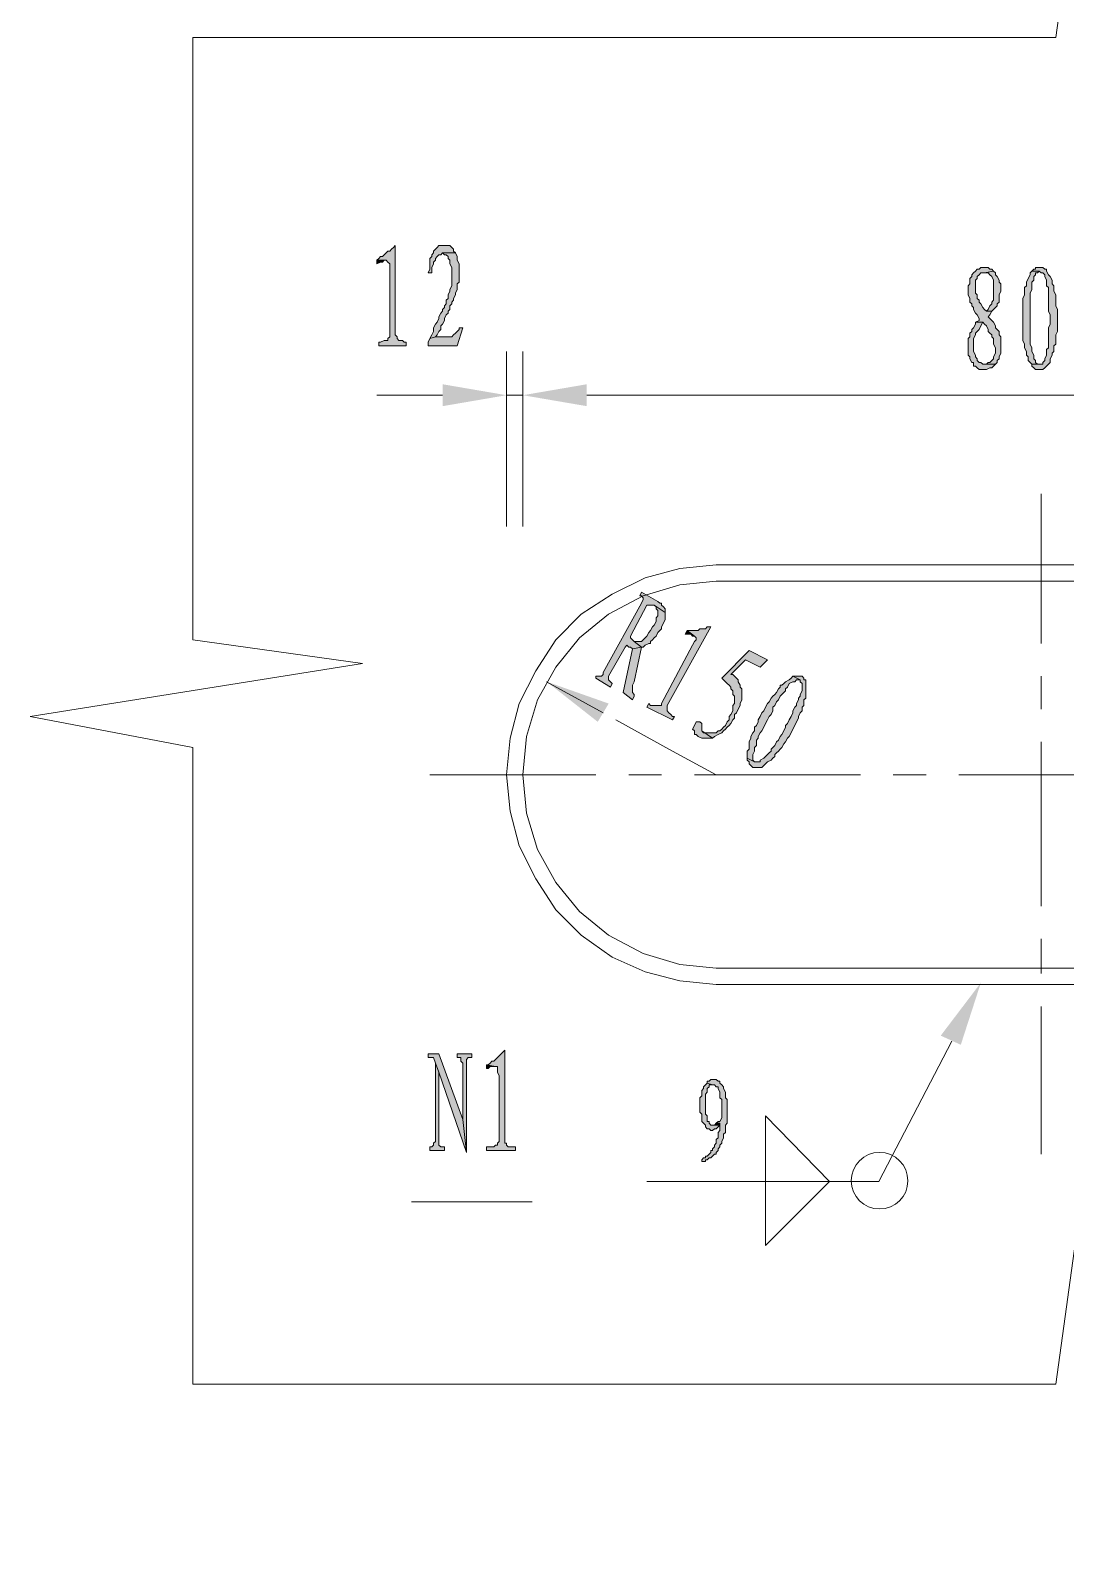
# Model space of a CAD drawing. Header units: millimetres. Extents: x 24 to 410, y 10 to 282.
# Drawn here: x 312.17 to 336.19, y 98.3 to 133.43 of the extents above; entities that cross this region are included whole.
import ezdxf

# ---------------------------------------------------------------- set-up
doc = ezdxf.new("R2010")
doc.units = ezdxf.units.MM

msp = doc.modelspace()

# ---------------------------------------------------------------- hatches: boundary and pattern name
h = msp.add_hatch(color=256)
h.dxf.hatch_style = 2
h.paths.add_polyline_path([(320.632667, 128.439333), (320.590333, 128.397), (320.548, 128.354667), (320.505667, 128.312333), (320.463333, 128.312333), (320.421, 128.27), (320.378667, 128.227667), (320.336333, 128.185333), (320.294, 128.185333), (320.251667, 128.143), (320.209333, 128.100667), (320.421, 128.100667), (320.463333, 128.058333), (320.505667, 128.016), (320.505667, 126.322667), (320.463333, 126.280333), (320.463333, 126.238), (320.421, 126.238), (320.378667, 126.238), (320.294, 126.195667), (320.251667, 126.195667), (320.251667, 126.111), (320.886667, 126.111), (320.886667, 126.195667), (320.844333, 126.195667), (320.802, 126.238), (320.717333, 126.238), (320.675, 126.280333), (320.675, 126.322667), (320.632667, 126.365)])
h = msp.add_hatch(color=256)
h.dxf.hatch_style = 2
h.paths.add_polyline_path([(321.775667, 128.439333), (321.648667, 128.439333), (321.606333, 128.397), (321.564, 128.354667), (321.521667, 128.312333), (321.521667, 128.27), (321.479333, 128.227667), (321.479333, 128.185333), (321.437, 128.143), (321.437, 127.889), (321.394667, 127.804333), (321.479333, 127.804333), (321.479333, 127.846667), (321.479333, 127.931333), (321.521667, 128.016), (321.521667, 128.058333), (321.564, 128.100667), (321.564, 128.143), (321.606333, 128.185333), (321.648667, 128.227667), (321.691, 128.227667), (321.733333, 128.27), (322.029667, 128.27), (321.987333, 128.312333), (321.987333, 128.354667), (321.945, 128.397), (321.902667, 128.439333)])
h = msp.add_hatch(color=256)
h.dxf.hatch_style = 2
h.paths.add_polyline_path([(322.029667, 128.27), (321.733333, 128.27), (321.775667, 128.227667), (321.818, 128.227667), (321.860333, 128.185333), (321.860333, 128.143), (321.902667, 128.100667), (321.902667, 128.016), (321.945, 127.931333), (321.945, 127.508), (321.902667, 127.423333), (321.902667, 127.381), (321.860333, 127.296333), (321.860333, 127.211667), (321.818, 127.169333), (321.818, 127.084667), (321.775667, 127.042333), (321.775667, 127), (321.733333, 126.957667), (321.733333, 126.915333), (321.691, 126.873), (321.648667, 126.788333), (321.648667, 126.746), (321.606333, 126.661333), (321.564, 126.619), (321.521667, 126.534333), (321.521667, 126.449667), (321.479333, 126.365), (321.437, 126.280333), (321.564, 126.322667), (321.606333, 126.365), (321.648667, 126.449667), (321.691, 126.492), (321.691, 126.576667), (321.733333, 126.619), (321.775667, 126.703667), (321.775667, 126.746), (321.818, 126.830667), (321.860333, 126.873), (321.860333, 126.915333), (321.902667, 126.957667), (321.902667, 127.042333), (321.945, 127.084667), (321.945, 127.127), (321.987333, 127.169333), (321.987333, 127.211667), (322.029667, 127.296333), (322.029667, 127.338667), (322.072, 127.423333), (322.072, 127.550333), (322.114333, 127.592667), (322.114333, 128.016), (322.072, 128.100667), (322.072, 128.185333)])
h = msp.add_hatch(color=256)
h.dxf.hatch_style = 2
h.paths.add_polyline_path([(320.209333, 128.100667), (320.209333, 128.016), (320.294, 128.058333), (320.336333, 128.058333), (320.378667, 128.100667), (320.421, 128.100667)])
h = msp.add_hatch(color=256)
h.dxf.hatch_style = 2
h.paths.add_polyline_path([(334.306333, 127.931333), (334.221667, 127.931333), (334.179333, 127.889), (334.137, 127.889), (334.094667, 127.846667), (334.052333, 127.804333), (334.01, 127.762), (334.01, 127.719667), (333.967667, 127.677333), (333.967667, 127.550333), (333.925333, 127.508), (333.925333, 127.296333), (333.967667, 127.211667), (333.967667, 127.127), (334.01, 127.084667), (334.01, 127.042333), (334.052333, 127), (334.052333, 126.957667), (334.094667, 126.873), (334.137, 126.830667), (334.179333, 126.746), (334.179333, 126.703667), (334.094667, 126.661333), (334.264, 126.661333), (334.306333, 126.619), (334.348667, 126.576667), (334.391, 126.492), (334.391, 126.449667), (334.433333, 126.407333), (334.475667, 126.365), (334.475667, 126.322667), (334.518, 126.280333), (334.518, 126.153333), (334.560333, 126.068667), (334.560333, 125.941667), (334.518, 125.857), (334.518, 125.814667), (334.475667, 125.772333), (334.433333, 125.73), (334.391, 125.73), (334.348667, 125.687667), (334.306333, 125.687667), (334.560333, 125.687667), (334.602667, 125.73), (334.602667, 125.772333), (334.645, 125.814667), (334.645, 125.857), (334.687333, 125.941667), (334.687333, 126.322667), (334.645, 126.365), (334.645, 126.449667), (334.602667, 126.492), (334.560333, 126.534333), (334.560333, 126.576667), (334.518, 126.661333), (334.433333, 126.746), (334.391, 126.788333), (334.433333, 126.830667), (334.475667, 126.915333), (334.348667, 126.915333), (334.306333, 126.957667), (334.264, 127), (334.221667, 127.084667), (334.179333, 127.127), (334.179333, 127.169333), (334.137, 127.211667), (334.137, 127.296333), (334.094667, 127.338667), (334.094667, 127.635), (334.137, 127.677333), (334.137, 127.719667), (334.179333, 127.762), (334.221667, 127.804333), (334.306333, 127.804333), (334.518, 127.846667), (334.475667, 127.889), (334.433333, 127.889), (334.391, 127.931333)])
h = msp.add_hatch(color=256)
h.dxf.hatch_style = 2
h.paths.add_polyline_path([(335.576333, 127.931333), (335.491667, 127.931333), (335.491667, 127.889), (335.449333, 127.889), (335.407, 127.846667), (335.576333, 127.846667), (335.618667, 127.804333), (335.661, 127.804333), (335.703333, 127.762), (335.703333, 127.719667), (335.745667, 127.635), (335.745667, 127.508), (335.788, 127.465667), (335.788, 126.915333), (335.830333, 126.830667), (335.830333, 126.746), (335.830333, 126.703667), (335.830333, 126.619), (335.788, 126.534333), (335.788, 126.068667), (335.745667, 126.026333), (335.745667, 125.899333), (335.703333, 125.814667), (335.703333, 125.772333), (335.661, 125.73), (335.661, 125.687667), (335.618667, 125.687667), (335.407, 125.687667), (335.407, 125.645333), (335.449333, 125.603), (335.491667, 125.560667), (335.661, 125.560667), (335.703333, 125.603), (335.745667, 125.645333), (335.788, 125.687667), (335.830333, 125.73), (335.830333, 125.814667), (335.872667, 125.899333), (335.872667, 125.941667), (335.915, 125.984), (335.915, 126.111), (335.957333, 126.153333), (335.957333, 126.365), (335.999667, 126.449667), (335.999667, 126.957667), (335.957333, 127.042333), (335.957333, 127.296333), (335.915, 127.381), (335.915, 127.508), (335.872667, 127.550333), (335.872667, 127.635), (335.830333, 127.719667), (335.788, 127.762), (335.745667, 127.846667), (335.745667, 127.889), (335.703333, 127.889), (335.661, 127.931333)])
h = msp.add_hatch(color=256)
h.dxf.hatch_style = 2
h.paths.add_polyline_path([(334.518, 127.846667), (334.306333, 127.804333), (334.391, 127.804333), (334.433333, 127.762), (334.475667, 127.719667), (334.518, 127.635), (334.518, 127.169333), (334.475667, 127.127), (334.475667, 127.084667), (334.433333, 127.042333), (334.391, 126.957667), (334.348667, 126.915333), (334.475667, 126.915333), (334.518, 126.957667), (334.560333, 127), (334.602667, 127.042333), (334.602667, 127.084667), (334.645, 127.127), (334.645, 127.296333), (334.687333, 127.381), (334.687333, 127.550333), (334.645, 127.592667), (334.645, 127.635), (334.602667, 127.719667), (334.560333, 127.762), (334.560333, 127.804333)])
h = msp.add_hatch(color=256)
h.dxf.hatch_style = 2
h.paths.add_polyline_path([(335.407, 127.846667), (335.364667, 127.804333), (335.364667, 127.762), (335.322333, 127.677333), (335.28, 127.592667), (335.28, 127.508), (335.237667, 127.465667), (335.237667, 127.296333), (335.195333, 127.211667), (335.195333, 126.238), (335.237667, 126.153333), (335.237667, 126.111), (335.237667, 126.068667), (335.28, 125.984), (335.28, 125.899333), (335.322333, 125.857), (335.322333, 125.772333), (335.364667, 125.73), (335.407, 125.687667), (335.576333, 125.687667), (335.534, 125.687667), (335.491667, 125.73), (335.491667, 125.772333), (335.449333, 125.814667), (335.449333, 125.899333), (335.407, 125.984), (335.407, 126.068667), (335.364667, 126.153333), (335.364667, 127.338667), (335.407, 127.423333), (335.407, 127.592667), (335.449333, 127.635), (335.449333, 127.719667), (335.491667, 127.762), (335.491667, 127.804333), (335.534, 127.804333), (335.576333, 127.846667)])
h = msp.add_hatch(color=256)
h.dxf.hatch_style = 2
h.paths.add_polyline_path([(322.199, 126.534333), (322.114333, 126.534333), (322.114333, 126.492), (322.072, 126.449667), (322.029667, 126.407333), (321.987333, 126.365), (321.945, 126.322667), (321.564, 126.322667), (321.437, 126.280333), (321.394667, 126.195667), (321.394667, 126.111), (322.072, 126.111)])
h = msp.add_hatch(color=256)
h.dxf.hatch_style = 2
h.paths.add_polyline_path([(334.094667, 126.661333), (334.094667, 126.619), (334.052333, 126.534333), (334.01, 126.492), (334.01, 126.449667), (333.967667, 126.407333), (333.967667, 126.322667), (333.925333, 126.280333), (333.925333, 125.899333), (333.967667, 125.857), (333.967667, 125.814667), (334.01, 125.73), (334.052333, 125.73), (334.052333, 125.645333), (334.094667, 125.645333), (334.137, 125.603), (334.179333, 125.560667), (334.306333, 125.560667), (334.348667, 125.560667), (334.433333, 125.603), (334.475667, 125.603), (334.518, 125.645333), (334.560333, 125.687667), (334.264, 125.687667), (334.221667, 125.73), (334.179333, 125.73), (334.137, 125.772333), (334.137, 125.814667), (334.094667, 125.857), (334.094667, 125.899333), (334.052333, 125.984), (334.052333, 126.280333), (334.094667, 126.365), (334.094667, 126.407333), (334.137, 126.449667), (334.179333, 126.492), (334.221667, 126.576667), (334.264, 126.661333)])
h = msp.add_hatch(color=256)
h.dxf.hatch_style = 2
h.paths.add_polyline_path([(321.733333, 125.222), (321.733333, 124.714), (323.215, 124.968)])
h = msp.add_hatch(color=256)
h.dxf.hatch_style = 2
h.paths.add_polyline_path([(325.077667, 125.222), (325.077667, 124.714), (323.596, 124.968)])
h = msp.add_hatch(color=256)
h.dxf.hatch_style = 2
h.paths.add_polyline_path([(325.077667, 125.222), (325.077667, 124.714), (323.596, 124.968)])
h = msp.add_hatch(color=256)
h.dxf.hatch_style = 2
h.paths.add_polyline_path([(326.728667, 120.184333), (326.347667, 120.396), (326.305333, 120.311333), (326.347667, 120.311333), (326.39, 120.269), (326.39, 120.226667), (326.347667, 120.142), (325.458667, 118.533333), (325.458667, 118.491), (325.416333, 118.448667), (325.289333, 118.448667), (325.289333, 118.406333), (325.628, 118.194667), (325.670333, 118.279333), (325.628, 118.321667), (325.585667, 118.364), (325.585667, 118.448667), (325.966667, 119.126), (326.009, 119.168333), (326.051333, 119.126), (326.093667, 119.126), (326.136, 119.083667), (326.347667, 119.126), (326.178333, 119.253), (326.136, 119.295333), (326.093667, 119.337667), (326.093667, 119.38), (326.474667, 120.099667), (326.644, 120.099667), (326.898, 119.930333), (326.898, 120.015), (326.855667, 120.057333), (326.813333, 120.099667), (326.813333, 120.142), (326.771, 120.142)])
h = msp.add_hatch(color=256)
h.dxf.hatch_style = 2
h.paths.add_polyline_path([(326.898, 119.930333), (326.644, 120.099667), (326.686333, 120.057333), (326.686333, 120.015), (326.728667, 119.972667), (326.728667, 119.845667), (326.686333, 119.803333), (326.686333, 119.718667), (326.644, 119.634), (326.601667, 119.591667), (326.559333, 119.507), (326.517, 119.464667), (326.474667, 119.38), (326.432333, 119.337667), (326.39, 119.295333), (326.347667, 119.253), (326.178333, 119.253), (326.347667, 119.126), (326.39, 119.126), (326.432333, 119.168333), (326.517, 119.210667), (326.559333, 119.210667), (326.559333, 119.253), (326.601667, 119.295333), (326.644, 119.337667), (326.686333, 119.38), (326.728667, 119.464667), (326.771, 119.507), (326.813333, 119.549333), (326.813333, 119.591667), (326.855667, 119.676333), (326.898, 119.761)])
h = msp.add_hatch(color=256)
h.dxf.hatch_style = 2
h.paths.add_polyline_path([(327.956333, 119.591667), (327.871667, 119.591667), (327.829333, 119.549333), (327.702333, 119.549333), (327.66, 119.507), (327.406, 119.507), (327.575333, 119.38), (327.617667, 119.337667), (327.617667, 119.295333), (327.575333, 119.253), (327.533, 119.168333), (326.813333, 117.813667), (326.813333, 117.771333), (326.771, 117.771333), (326.559333, 117.771333), (326.517, 117.813667), (326.474667, 117.729), (327.067333, 117.432667), (327.109667, 117.517333), (327.067333, 117.517333), (327.025, 117.559667), (326.982667, 117.602), (326.940333, 117.644333), (326.940333, 117.771333)])
h = msp.add_hatch(color=256)
h.dxf.hatch_style = 2
h.paths.add_polyline_path([(327.406, 119.507), (327.363667, 119.422333), (327.490667, 119.422333), (327.533, 119.38), (327.575333, 119.38)])
h = msp.add_hatch(color=256)
h.dxf.hatch_style = 2
h.paths.add_polyline_path([(326.347667, 119.126), (326.136, 119.083667), (325.924333, 118.067667), (326.136, 117.898333), (326.178333, 117.983), (326.178333, 118.025333), (326.136, 118.067667), (326.136, 118.237), (326.178333, 118.321667)])
h = msp.add_hatch(color=256)
h.dxf.hatch_style = 2
h.paths.add_polyline_path([(329.268667, 118.829667), (328.845333, 119.041333), (328.210333, 118.406333), (328.252667, 118.364), (328.295, 118.321667), (328.337333, 118.279333), (328.379667, 118.237), (328.422, 118.194667), (328.422, 118.152333), (328.464333, 118.11), (328.464333, 118.025333), (328.506667, 117.983), (328.506667, 117.813667), (328.464333, 117.771333), (328.464333, 117.644333), (328.422, 117.559667), (328.379667, 117.517333), (328.379667, 117.432667), (328.337333, 117.390333), (328.295, 117.305667), (328.252667, 117.263333), (328.210333, 117.221), (328.168, 117.178667), (328.125667, 117.178667), (328.083333, 117.136333), (327.787, 117.136333), (327.744667, 117.178667), (327.998667, 117.009333), (328.041, 117.051667), (328.125667, 117.094), (328.210333, 117.136333), (328.252667, 117.178667), (328.295, 117.221), (328.337333, 117.263333), (328.379667, 117.305667), (328.422, 117.348), (328.464333, 117.432667), (328.506667, 117.475), (328.506667, 117.559667), (328.549, 117.602), (328.591333, 117.686667), (328.633667, 117.771333), (328.633667, 117.813667), (328.676, 117.898333), (328.676, 118.152333), (328.633667, 118.194667), (328.633667, 118.237), (328.591333, 118.321667), (328.591333, 118.364), (328.549, 118.406333), (328.506667, 118.448667), (328.464333, 118.491), (328.422, 118.491), (328.760667, 118.829667), (329.099333, 118.660333)])
h = msp.add_hatch(color=256)
h.dxf.hatch_style = 2
h.paths.add_polyline_path([(329.861333, 118.448667), (329.819, 118.406333), (329.776667, 118.364), (329.692, 118.321667), (329.649667, 118.279333), (329.607333, 118.237), (329.565, 118.237), (329.565, 118.194667), (329.522667, 118.152333), (329.480333, 118.067667), (329.438, 118.025333), (329.395667, 117.983), (329.353333, 117.940667), (329.311, 117.856), (329.268667, 117.813667), (329.226333, 117.729), (329.184, 117.644333), (329.141667, 117.602), (329.099333, 117.517333), (329.057, 117.432667), (329.057, 117.390333), (329.014667, 117.305667), (328.972333, 117.263333), (328.972333, 117.178667), (328.93, 117.136333), (328.887667, 117.051667), (328.887667, 117.009333), (328.845333, 116.924667), (328.845333, 116.755333), (328.803, 116.713), (328.803, 116.543667), (328.972333, 116.459), (328.93, 116.501333), (328.93, 116.628333), (328.972333, 116.713), (328.972333, 116.797667), (329.014667, 116.84), (329.014667, 116.967), (329.057, 117.009333), (329.057, 117.051667), (329.099333, 117.136333), (329.141667, 117.178667), (329.184, 117.263333), (329.226333, 117.348), (329.268667, 117.432667), (329.311, 117.517333), (329.353333, 117.559667), (329.395667, 117.644333), (329.395667, 117.729), (329.438, 117.771333), (329.480333, 117.856), (329.522667, 117.898333), (329.565, 117.983), (329.607333, 118.025333), (329.649667, 118.067667), (329.692, 118.11), (329.692, 118.152333), (329.734333, 118.194667), (329.776667, 118.279333), (329.861333, 118.321667), (329.903667, 118.321667), (329.946, 118.364), (330.030667, 118.364)])
h = msp.add_hatch(color=256)
h.dxf.hatch_style = 2
h.paths.add_polyline_path([(330.073, 118.448667), (329.861333, 118.448667), (330.030667, 118.364), (330.030667, 118.321667), (330.073, 118.279333), (330.073, 118.11), (330.030667, 118.025333), (330.030667, 117.983), (329.988333, 117.940667), (329.988333, 117.898333), (329.946, 117.813667), (329.946, 117.771333), (329.903667, 117.729), (329.861333, 117.644333), (329.861333, 117.602), (329.819, 117.517333), (329.776667, 117.432667), (329.734333, 117.348), (329.692, 117.305667), (329.692, 117.263333), (329.649667, 117.178667), (329.607333, 117.094), (329.565, 117.051667), (329.522667, 116.967), (329.480333, 116.924667), (329.438, 116.84), (329.395667, 116.797667), (329.353333, 116.755333), (329.353333, 116.713), (329.311, 116.670667), (329.268667, 116.628333), (329.226333, 116.586), (329.184, 116.543667), (329.099333, 116.501333), (329.099333, 116.459), (329.057, 116.459), (328.972333, 116.459), (328.803, 116.543667), (328.803, 116.501333), (328.845333, 116.459), (328.845333, 116.416667), (328.887667, 116.374333), (328.93, 116.332), (329.141667, 116.332), (329.184, 116.374333), (329.226333, 116.416667), (329.268667, 116.459), (329.353333, 116.501333), (329.395667, 116.543667), (329.438, 116.586), (329.438, 116.628333), (329.480333, 116.670667), (329.522667, 116.713), (329.565, 116.755333), (329.607333, 116.797667), (329.649667, 116.882333), (329.692, 116.924667), (329.734333, 117.009333), (329.776667, 117.051667), (329.819, 117.136333), (329.861333, 117.221), (329.903667, 117.305667), (329.946, 117.390333), (329.988333, 117.475), (329.988333, 117.517333), (330.030667, 117.602), (330.073, 117.644333), (330.073, 117.729), (330.115333, 117.771333), (330.115333, 117.898333), (330.157667, 117.940667), (330.157667, 118.364), (330.115333, 118.364), (330.115333, 118.406333)])
h = msp.add_hatch(color=256)
h.dxf.hatch_style = 2
h.paths.add_polyline_path([(325.585667, 117.813667), (325.331667, 117.390333), (324.146333, 118.321667)])
h = msp.add_hatch(color=256)
h.dxf.hatch_style = 2
h.paths.add_polyline_path([(327.702333, 117.390333), (327.617667, 117.390333), (327.575333, 117.305667), (327.533, 117.221), (327.575333, 117.178667), (327.575333, 117.094), (327.617667, 117.094), (327.66, 117.051667), (327.744667, 117.009333), (327.998667, 117.009333), (327.744667, 117.178667), (327.744667, 117.348)])
h = msp.add_hatch(color=256)
h.dxf.hatch_style = 2
h.paths.add_polyline_path([(333.290333, 110.109), (334.221667, 111.336667), (333.756, 109.897333)])
h = msp.add_hatch(color=256)
h.dxf.hatch_style = 2
h.paths.add_polyline_path([(321.648667, 109.685667), (321.394667, 109.685667), (321.394667, 109.601), (321.521667, 109.601), (321.564, 109.474), (321.648667, 109.262333), (322.283667, 107.399667), (322.199, 108.161667)])
h = msp.add_hatch(color=256)
h.dxf.hatch_style = 2
h.paths.add_polyline_path([(322.410667, 109.685667), (322.072, 109.685667), (322.072, 109.601), (322.156667, 109.601), (322.156667, 109.516333), (322.199, 109.474), (322.199, 108.161667), (322.283667, 107.399667), (322.283667, 109.558667), (322.326, 109.601), (322.410667, 109.601)])
h = msp.add_hatch(color=256)
h.dxf.hatch_style = 2
h.paths.add_polyline_path([(323.172667, 109.770333), (323.130333, 109.728), (323.088, 109.685667), (323.045667, 109.643333), (323.003333, 109.601), (322.961, 109.558667), (322.918667, 109.516333), (322.876333, 109.516333), (322.834, 109.474), (322.791667, 109.431667), (322.749333, 109.431667), (322.961, 109.389333), (323.003333, 109.389333), (323.003333, 109.347), (323.003333, 109.262333), (323.045667, 109.177667), (323.045667, 107.653667), (323.003333, 107.611333), (323.003333, 107.569), (322.961, 107.569), (322.918667, 107.526667), (322.749333, 107.526667), (322.749333, 107.442), (323.426667, 107.442), (323.426667, 107.526667), (323.257333, 107.526667), (323.215, 107.569), (323.215, 107.611333), (323.172667, 107.611333)])
h = msp.add_hatch(color=256)
h.dxf.hatch_style = 2
h.paths.add_polyline_path([(321.564, 109.474), (321.564, 107.653667), (321.521667, 107.611333), (321.521667, 107.569), (321.479333, 107.526667), (321.437, 107.526667), (321.437, 107.442), (321.775667, 107.442), (321.775667, 107.526667), (321.691, 107.526667), (321.648667, 107.569), (321.648667, 109.262333)])
h = msp.add_hatch(color=256)
h.dxf.hatch_style = 2
h.paths.add_polyline_path([(322.749333, 109.431667), (322.749333, 109.347), (322.791667, 109.347), (322.834, 109.389333), (322.961, 109.389333)])
h = msp.add_hatch(color=256)
h.dxf.hatch_style = 2
h.paths.add_polyline_path([(327.871667, 109.008333), (327.829333, 108.966), (327.787, 108.923667), (327.787, 108.881333), (327.744667, 108.839), (327.744667, 108.712), (327.702333, 108.669667), (327.702333, 108.331), (327.744667, 108.288667), (327.744667, 108.119333), (327.787, 108.077), (327.829333, 108.034667), (327.829333, 107.992333), (327.871667, 107.95), (327.914, 107.95), (327.956333, 107.907667), (327.998667, 107.907667), (328.041, 107.95), (328.083333, 107.95), (328.125667, 107.992333), (328.168, 108.034667), (327.956333, 108.034667), (327.914, 108.077), (327.914, 108.119333), (327.871667, 108.119333), (327.871667, 108.246333), (327.829333, 108.288667), (327.829333, 108.754333), (327.871667, 108.796667), (327.871667, 108.881333), (327.914, 108.923667), (327.914, 108.966), (327.956333, 108.966), (327.998667, 108.966)])
h = msp.add_hatch(color=256)
h.dxf.hatch_style = 2
h.paths.add_polyline_path([(328.041, 109.093), (327.956333, 109.093), (327.914, 109.050667), (327.871667, 109.050667), (327.871667, 109.008333), (327.998667, 108.966), (328.041, 108.966), (328.083333, 108.923667), (328.125667, 108.923667), (328.125667, 108.881333), (328.168, 108.796667), (328.168, 108.669667), (328.210333, 108.627333), (328.210333, 108.204), (328.168, 108.119333), (328.125667, 108.119333), (328.083333, 108.077), (328.168, 108.077), (328.168, 108.034667), (328.168, 107.907667), (328.125667, 107.865333), (328.125667, 107.738333), (328.083333, 107.696), (328.083333, 107.611333), (328.041, 107.569), (328.041, 107.526667), (327.998667, 107.484333), (327.998667, 107.442), (327.956333, 107.442), (327.956333, 107.399667), (327.914, 107.357333), (327.871667, 107.315), (327.829333, 107.315), (327.829333, 107.272667), (327.787, 107.272667), (327.744667, 107.230333), (327.744667, 107.188), (327.787, 107.188), (327.829333, 107.188), (327.829333, 107.230333), (327.871667, 107.230333), (327.914, 107.272667), (327.956333, 107.272667), (327.998667, 107.315), (328.041, 107.357333), (328.083333, 107.357333), (328.083333, 107.399667), (328.125667, 107.442), (328.125667, 107.484333), (328.168, 107.526667), (328.168, 107.569), (328.210333, 107.611333), (328.210333, 107.653667), (328.252667, 107.738333), (328.252667, 107.823), (328.295, 107.865333), (328.295, 108.034667), (328.337333, 108.077), (328.337333, 108.627333), (328.295, 108.669667), (328.295, 108.796667), (328.252667, 108.881333), (328.252667, 108.923667), (328.210333, 108.966), (328.168, 109.008333), (328.168, 109.050667), (328.125667, 109.050667), (328.083333, 109.093)])
h = msp.add_hatch(color=256)
h.dxf.hatch_style = 2
h.paths.add_polyline_path([(328.083333, 108.077), (328.041, 108.034667), (327.998667, 108.034667), (328.168, 108.034667), (328.168, 108.077)])

# ---------------------------------------------------------------- linework, layer by layer
at = {"lineweight": 0}
for points in [[(315.933667, 133.265333), (335.957333, 133.265333), (336.507667, 137.244667), (337.735333, 129.54), (338.412667, 133.265333), (359.875667, 133.265333)], [(315.933667, 133.265333), (315.933667, 119.295333), (319.870667, 118.745), (312.166, 117.517333), (315.933667, 116.797667), (315.933667, 102.023333)], [(323.215, 121.92), (323.215, 125.984)], [(323.596, 121.92), (323.596, 125.984)], [(323.596, 121.92), (323.596, 125.984)], [(321.733333, 124.968), (320.209333, 124.968)], [(323.215, 124.968), (323.596, 124.968)], [(325.077667, 124.968), (326.601667, 124.968)], [(325.077667, 124.968), (346.117333, 124.968)], [(335.618667, 122.682), (335.618667, 119.210667)], [(328.083333, 121.031), (327.236667, 120.946333), (326.432333, 120.734667), (325.670333, 120.353667), (324.950667, 119.888), (324.358, 119.295333), (323.892333, 118.575667), (323.511333, 117.813667), (323.299667, 117.009333), (323.215, 116.162667), (323.299667, 115.316), (323.511333, 114.511667), (323.892333, 113.749667), (324.358, 113.03), (324.950667, 112.437333), (325.670333, 111.929333), (326.432333, 111.590667), (327.236667, 111.379), (328.083333, 111.294333)], [(343.111667, 121.031), (328.083333, 121.031)], [(328.083333, 120.65), (327.236667, 120.565333), (326.39, 120.311333), (325.585667, 119.888), (324.908333, 119.337667), (324.358, 118.660333), (323.934667, 117.898333), (323.680667, 117.051667), (323.596, 116.162667), (323.680667, 115.273667), (323.934667, 114.427), (324.358, 113.665), (324.908333, 112.987667), (325.585667, 112.437333), (326.39, 112.014), (327.236667, 111.76), (328.083333, 111.675333)], [(343.111667, 120.65), (328.083333, 120.65)], [(335.618667, 118.448667), (335.618667, 117.686667)], [(325.458667, 117.602), (324.146333, 118.321667)], [(328.083333, 116.162667), (327.067333, 116.713), (325.755, 117.432667)], [(335.618667, 116.924667), (335.618667, 113.114667)], [(321.437, 116.162667), (325.289333, 116.162667)], [(326.051333, 116.162667), (326.813333, 116.162667)], [(327.575333, 116.162667), (331.427667, 116.162667)], [(332.189667, 116.162667), (332.951667, 116.162667)], [(333.713667, 116.162667), (337.523667, 116.162667)], [(335.618667, 112.352667), (335.618667, 111.548333)], [(343.111667, 111.675333), (328.083333, 111.675333)], [(343.111667, 111.294333), (328.083333, 111.294333)], [(335.618667, 110.786333), (335.618667, 107.357333)], [(333.544333, 109.982), (331.851, 106.722333), (326.474667, 106.722333)], [(329.226333, 106.722333), (329.226333, 108.246333), (330.708, 106.722333)], [(329.226333, 106.722333), (329.226333, 105.240667), (330.708, 106.722333)], [(321.013667, 106.256667), (323.807667, 106.256667)], [(315.933667, 102.023333), (335.957333, 102.023333), (336.507667, 106.002667), (337.735333, 98.298), (338.412667, 102.023333), (359.875667, 102.023333)]]:
    msp.add_lwpolyline(points, dxfattribs=at)
for points in [[(320.632667, 128.439333), (320.590333, 128.397), (320.548, 128.354667), (320.505667, 128.312333), (320.463333, 128.312333), (320.421, 128.27), (320.378667, 128.227667), (320.336333, 128.185333), (320.294, 128.185333), (320.251667, 128.143), (320.209333, 128.100667), (320.421, 128.100667), (320.463333, 128.058333), (320.505667, 128.016), (320.505667, 126.322667), (320.463333, 126.280333), (320.463333, 126.238), (320.421, 126.238), (320.378667, 126.238), (320.294, 126.195667), (320.251667, 126.195667), (320.251667, 126.111), (320.886667, 126.111), (320.886667, 126.195667), (320.844333, 126.195667), (320.802, 126.238), (320.717333, 126.238), (320.675, 126.280333), (320.675, 126.322667), (320.632667, 126.365)], [(321.775667, 128.439333), (321.648667, 128.439333), (321.606333, 128.397), (321.564, 128.354667), (321.521667, 128.312333), (321.521667, 128.27), (321.479333, 128.227667), (321.479333, 128.185333), (321.437, 128.143), (321.437, 127.889), (321.394667, 127.804333), (321.479333, 127.804333), (321.479333, 127.846667), (321.479333, 127.931333), (321.521667, 128.016), (321.521667, 128.058333), (321.564, 128.100667), (321.564, 128.143), (321.606333, 128.185333), (321.648667, 128.227667), (321.691, 128.227667), (321.733333, 128.27), (322.029667, 128.27), (321.987333, 128.312333), (321.987333, 128.354667), (321.945, 128.397), (321.902667, 128.439333)], [(322.029667, 128.27), (321.733333, 128.27), (321.775667, 128.227667), (321.818, 128.227667), (321.860333, 128.185333), (321.860333, 128.143), (321.902667, 128.100667), (321.902667, 128.016), (321.945, 127.931333), (321.945, 127.508), (321.902667, 127.423333), (321.902667, 127.381), (321.860333, 127.296333), (321.860333, 127.211667), (321.818, 127.169333), (321.818, 127.084667), (321.775667, 127.042333), (321.775667, 127), (321.733333, 126.957667), (321.733333, 126.915333), (321.691, 126.873), (321.648667, 126.788333), (321.648667, 126.746), (321.606333, 126.661333), (321.564, 126.619), (321.521667, 126.534333), (321.521667, 126.449667), (321.479333, 126.365), (321.437, 126.280333), (321.564, 126.322667), (321.606333, 126.365), (321.648667, 126.449667), (321.691, 126.492), (321.691, 126.576667), (321.733333, 126.619), (321.775667, 126.703667), (321.775667, 126.746), (321.818, 126.830667), (321.860333, 126.873), (321.860333, 126.915333), (321.902667, 126.957667), (321.902667, 127.042333), (321.945, 127.084667), (321.945, 127.127), (321.987333, 127.169333), (321.987333, 127.211667), (322.029667, 127.296333), (322.029667, 127.338667), (322.072, 127.423333), (322.072, 127.550333), (322.114333, 127.592667), (322.114333, 128.016), (322.072, 128.100667), (322.072, 128.185333)], [(320.209333, 128.100667), (320.209333, 128.016), (320.294, 128.058333), (320.336333, 128.058333), (320.378667, 128.100667), (320.421, 128.100667)], [(334.306333, 127.931333), (334.221667, 127.931333), (334.179333, 127.889), (334.137, 127.889), (334.094667, 127.846667), (334.052333, 127.804333), (334.01, 127.762), (334.01, 127.719667), (333.967667, 127.677333), (333.967667, 127.550333), (333.925333, 127.508), (333.925333, 127.296333), (333.967667, 127.211667), (333.967667, 127.127), (334.01, 127.084667), (334.01, 127.042333), (334.052333, 127), (334.052333, 126.957667), (334.094667, 126.873), (334.137, 126.830667), (334.179333, 126.746), (334.179333, 126.703667), (334.094667, 126.661333), (334.264, 126.661333), (334.306333, 126.619), (334.348667, 126.576667), (334.391, 126.492), (334.391, 126.449667), (334.433333, 126.407333), (334.475667, 126.365), (334.475667, 126.322667), (334.518, 126.280333), (334.518, 126.153333), (334.560333, 126.068667), (334.560333, 125.941667), (334.518, 125.857), (334.518, 125.814667), (334.475667, 125.772333), (334.433333, 125.73), (334.391, 125.73), (334.348667, 125.687667), (334.306333, 125.687667), (334.560333, 125.687667), (334.602667, 125.73), (334.602667, 125.772333), (334.645, 125.814667), (334.645, 125.857), (334.687333, 125.941667), (334.687333, 126.322667), (334.645, 126.365), (334.645, 126.449667), (334.602667, 126.492), (334.560333, 126.534333), (334.560333, 126.576667), (334.518, 126.661333), (334.433333, 126.746), (334.391, 126.788333), (334.433333, 126.830667), (334.475667, 126.915333), (334.348667, 126.915333), (334.306333, 126.957667), (334.264, 127), (334.221667, 127.084667), (334.179333, 127.127), (334.179333, 127.169333), (334.137, 127.211667), (334.137, 127.296333), (334.094667, 127.338667), (334.094667, 127.635), (334.137, 127.677333), (334.137, 127.719667), (334.179333, 127.762), (334.221667, 127.804333), (334.306333, 127.804333), (334.518, 127.846667), (334.475667, 127.889), (334.433333, 127.889), (334.391, 127.931333)], [(335.576333, 127.931333), (335.491667, 127.931333), (335.491667, 127.889), (335.449333, 127.889), (335.407, 127.846667), (335.576333, 127.846667), (335.618667, 127.804333), (335.661, 127.804333), (335.703333, 127.762), (335.703333, 127.719667), (335.745667, 127.635), (335.745667, 127.508), (335.788, 127.465667), (335.788, 126.915333), (335.830333, 126.830667), (335.830333, 126.746), (335.830333, 126.703667), (335.830333, 126.619), (335.788, 126.534333), (335.788, 126.068667), (335.745667, 126.026333), (335.745667, 125.899333), (335.703333, 125.814667), (335.703333, 125.772333), (335.661, 125.73), (335.661, 125.687667), (335.618667, 125.687667), (335.407, 125.687667), (335.407, 125.645333), (335.449333, 125.603), (335.491667, 125.560667), (335.661, 125.560667), (335.703333, 125.603), (335.745667, 125.645333), (335.788, 125.687667), (335.830333, 125.73), (335.830333, 125.814667), (335.872667, 125.899333), (335.872667, 125.941667), (335.915, 125.984), (335.915, 126.111), (335.957333, 126.153333), (335.957333, 126.365), (335.999667, 126.449667), (335.999667, 126.957667), (335.957333, 127.042333), (335.957333, 127.296333), (335.915, 127.381), (335.915, 127.508), (335.872667, 127.550333), (335.872667, 127.635), (335.830333, 127.719667), (335.788, 127.762), (335.745667, 127.846667), (335.745667, 127.889), (335.703333, 127.889), (335.661, 127.931333)], [(334.518, 127.846667), (334.306333, 127.804333), (334.391, 127.804333), (334.433333, 127.762), (334.475667, 127.719667), (334.518, 127.635), (334.518, 127.169333), (334.475667, 127.127), (334.475667, 127.084667), (334.433333, 127.042333), (334.391, 126.957667), (334.348667, 126.915333), (334.475667, 126.915333), (334.518, 126.957667), (334.560333, 127), (334.602667, 127.042333), (334.602667, 127.084667), (334.645, 127.127), (334.645, 127.296333), (334.687333, 127.381), (334.687333, 127.550333), (334.645, 127.592667), (334.645, 127.635), (334.602667, 127.719667), (334.560333, 127.762), (334.560333, 127.804333)], [(335.407, 127.846667), (335.364667, 127.804333), (335.364667, 127.762), (335.322333, 127.677333), (335.28, 127.592667), (335.28, 127.508), (335.237667, 127.465667), (335.237667, 127.296333), (335.195333, 127.211667), (335.195333, 126.238), (335.237667, 126.153333), (335.237667, 126.111), (335.237667, 126.068667), (335.28, 125.984), (335.28, 125.899333), (335.322333, 125.857), (335.322333, 125.772333), (335.364667, 125.73), (335.407, 125.687667), (335.576333, 125.687667), (335.534, 125.687667), (335.491667, 125.73), (335.491667, 125.772333), (335.449333, 125.814667), (335.449333, 125.899333), (335.407, 125.984), (335.407, 126.068667), (335.364667, 126.153333), (335.364667, 127.338667), (335.407, 127.423333), (335.407, 127.592667), (335.449333, 127.635), (335.449333, 127.719667), (335.491667, 127.762), (335.491667, 127.804333), (335.534, 127.804333), (335.576333, 127.846667)], [(322.199, 126.534333), (322.114333, 126.534333), (322.114333, 126.492), (322.072, 126.449667), (322.029667, 126.407333), (321.987333, 126.365), (321.945, 126.322667), (321.564, 126.322667), (321.437, 126.280333), (321.394667, 126.195667), (321.394667, 126.111), (322.072, 126.111)], [(334.094667, 126.661333), (334.094667, 126.619), (334.052333, 126.534333), (334.01, 126.492), (334.01, 126.449667), (333.967667, 126.407333), (333.967667, 126.322667), (333.925333, 126.280333), (333.925333, 125.899333), (333.967667, 125.857), (333.967667, 125.814667), (334.01, 125.73), (334.052333, 125.73), (334.052333, 125.645333), (334.094667, 125.645333), (334.137, 125.603), (334.179333, 125.560667), (334.306333, 125.560667), (334.348667, 125.560667), (334.433333, 125.603), (334.475667, 125.603), (334.518, 125.645333), (334.560333, 125.687667), (334.264, 125.687667), (334.221667, 125.73), (334.179333, 125.73), (334.137, 125.772333), (334.137, 125.814667), (334.094667, 125.857), (334.094667, 125.899333), (334.052333, 125.984), (334.052333, 126.280333), (334.094667, 126.365), (334.094667, 126.407333), (334.137, 126.449667), (334.179333, 126.492), (334.221667, 126.576667), (334.264, 126.661333)], [(326.728667, 120.184333), (326.347667, 120.396), (326.305333, 120.311333), (326.347667, 120.311333), (326.39, 120.269), (326.39, 120.226667), (326.347667, 120.142), (325.458667, 118.533333), (325.458667, 118.491), (325.416333, 118.448667), (325.289333, 118.448667), (325.289333, 118.406333), (325.628, 118.194667), (325.670333, 118.279333), (325.628, 118.321667), (325.585667, 118.364), (325.585667, 118.448667), (325.966667, 119.126), (326.009, 119.168333), (326.051333, 119.126), (326.093667, 119.126), (326.136, 119.083667), (326.347667, 119.126), (326.178333, 119.253), (326.136, 119.295333), (326.093667, 119.337667), (326.093667, 119.38), (326.474667, 120.099667), (326.644, 120.099667), (326.898, 119.930333), (326.898, 120.015), (326.855667, 120.057333), (326.813333, 120.099667), (326.813333, 120.142), (326.771, 120.142)], [(326.898, 119.930333), (326.644, 120.099667), (326.686333, 120.057333), (326.686333, 120.015), (326.728667, 119.972667), (326.728667, 119.845667), (326.686333, 119.803333), (326.686333, 119.718667), (326.644, 119.634), (326.601667, 119.591667), (326.559333, 119.507), (326.517, 119.464667), (326.474667, 119.38), (326.432333, 119.337667), (326.39, 119.295333), (326.347667, 119.253), (326.178333, 119.253), (326.347667, 119.126), (326.39, 119.126), (326.432333, 119.168333), (326.517, 119.210667), (326.559333, 119.210667), (326.559333, 119.253), (326.601667, 119.295333), (326.644, 119.337667), (326.686333, 119.38), (326.728667, 119.464667), (326.771, 119.507), (326.813333, 119.549333), (326.813333, 119.591667), (326.855667, 119.676333), (326.898, 119.761)], [(327.956333, 119.591667), (327.871667, 119.591667), (327.829333, 119.549333), (327.702333, 119.549333), (327.66, 119.507), (327.406, 119.507), (327.575333, 119.38), (327.617667, 119.337667), (327.617667, 119.295333), (327.575333, 119.253), (327.533, 119.168333), (326.813333, 117.813667), (326.813333, 117.771333), (326.771, 117.771333), (326.559333, 117.771333), (326.517, 117.813667), (326.474667, 117.729), (327.067333, 117.432667), (327.109667, 117.517333), (327.067333, 117.517333), (327.025, 117.559667), (326.982667, 117.602), (326.940333, 117.644333), (326.940333, 117.771333)], [(327.406, 119.507), (327.363667, 119.422333), (327.490667, 119.422333), (327.533, 119.38), (327.575333, 119.38)], [(326.347667, 119.126), (326.136, 119.083667), (325.924333, 118.067667), (326.136, 117.898333), (326.178333, 117.983), (326.178333, 118.025333), (326.136, 118.067667), (326.136, 118.237), (326.178333, 118.321667)], [(329.268667, 118.829667), (328.845333, 119.041333), (328.210333, 118.406333), (328.252667, 118.364), (328.295, 118.321667), (328.337333, 118.279333), (328.379667, 118.237), (328.422, 118.194667), (328.422, 118.152333), (328.464333, 118.11), (328.464333, 118.025333), (328.506667, 117.983), (328.506667, 117.813667), (328.464333, 117.771333), (328.464333, 117.644333), (328.422, 117.559667), (328.379667, 117.517333), (328.379667, 117.432667), (328.337333, 117.390333), (328.295, 117.305667), (328.252667, 117.263333), (328.210333, 117.221), (328.168, 117.178667), (328.125667, 117.178667), (328.083333, 117.136333), (327.787, 117.136333), (327.744667, 117.178667), (327.998667, 117.009333), (328.041, 117.051667), (328.125667, 117.094), (328.210333, 117.136333), (328.252667, 117.178667), (328.295, 117.221), (328.337333, 117.263333), (328.379667, 117.305667), (328.422, 117.348), (328.464333, 117.432667), (328.506667, 117.475), (328.506667, 117.559667), (328.549, 117.602), (328.591333, 117.686667), (328.633667, 117.771333), (328.633667, 117.813667), (328.676, 117.898333), (328.676, 118.152333), (328.633667, 118.194667), (328.633667, 118.237), (328.591333, 118.321667), (328.591333, 118.364), (328.549, 118.406333), (328.506667, 118.448667), (328.464333, 118.491), (328.422, 118.491), (328.760667, 118.829667), (329.099333, 118.660333)], [(329.861333, 118.448667), (329.819, 118.406333), (329.776667, 118.364), (329.692, 118.321667), (329.649667, 118.279333), (329.607333, 118.237), (329.565, 118.237), (329.565, 118.194667), (329.522667, 118.152333), (329.480333, 118.067667), (329.438, 118.025333), (329.395667, 117.983), (329.353333, 117.940667), (329.311, 117.856), (329.268667, 117.813667), (329.226333, 117.729), (329.184, 117.644333), (329.141667, 117.602), (329.099333, 117.517333), (329.057, 117.432667), (329.057, 117.390333), (329.014667, 117.305667), (328.972333, 117.263333), (328.972333, 117.178667), (328.93, 117.136333), (328.887667, 117.051667), (328.887667, 117.009333), (328.845333, 116.924667), (328.845333, 116.755333), (328.803, 116.713), (328.803, 116.543667), (328.972333, 116.459), (328.93, 116.501333), (328.93, 116.628333), (328.972333, 116.713), (328.972333, 116.797667), (329.014667, 116.84), (329.014667, 116.967), (329.057, 117.009333), (329.057, 117.051667), (329.099333, 117.136333), (329.141667, 117.178667), (329.184, 117.263333), (329.226333, 117.348), (329.268667, 117.432667), (329.311, 117.517333), (329.353333, 117.559667), (329.395667, 117.644333), (329.395667, 117.729), (329.438, 117.771333), (329.480333, 117.856), (329.522667, 117.898333), (329.565, 117.983), (329.607333, 118.025333), (329.649667, 118.067667), (329.692, 118.11), (329.692, 118.152333), (329.734333, 118.194667), (329.776667, 118.279333), (329.861333, 118.321667), (329.903667, 118.321667), (329.946, 118.364), (330.030667, 118.364)], [(330.073, 118.448667), (329.861333, 118.448667), (330.030667, 118.364), (330.030667, 118.321667), (330.073, 118.279333), (330.073, 118.11), (330.030667, 118.025333), (330.030667, 117.983), (329.988333, 117.940667), (329.988333, 117.898333), (329.946, 117.813667), (329.946, 117.771333), (329.903667, 117.729), (329.861333, 117.644333), (329.861333, 117.602), (329.819, 117.517333), (329.776667, 117.432667), (329.734333, 117.348), (329.692, 117.305667), (329.692, 117.263333), (329.649667, 117.178667), (329.607333, 117.094), (329.565, 117.051667), (329.522667, 116.967), (329.480333, 116.924667), (329.438, 116.84), (329.395667, 116.797667), (329.353333, 116.755333), (329.353333, 116.713), (329.311, 116.670667), (329.268667, 116.628333), (329.226333, 116.586), (329.184, 116.543667), (329.099333, 116.501333), (329.099333, 116.459), (329.057, 116.459), (328.972333, 116.459), (328.803, 116.543667), (328.803, 116.501333), (328.845333, 116.459), (328.845333, 116.416667), (328.887667, 116.374333), (328.93, 116.332), (329.141667, 116.332), (329.184, 116.374333), (329.226333, 116.416667), (329.268667, 116.459), (329.353333, 116.501333), (329.395667, 116.543667), (329.438, 116.586), (329.438, 116.628333), (329.480333, 116.670667), (329.522667, 116.713), (329.565, 116.755333), (329.607333, 116.797667), (329.649667, 116.882333), (329.692, 116.924667), (329.734333, 117.009333), (329.776667, 117.051667), (329.819, 117.136333), (329.861333, 117.221), (329.903667, 117.305667), (329.946, 117.390333), (329.988333, 117.475), (329.988333, 117.517333), (330.030667, 117.602), (330.073, 117.644333), (330.073, 117.729), (330.115333, 117.771333), (330.115333, 117.898333), (330.157667, 117.940667), (330.157667, 118.364), (330.115333, 118.364), (330.115333, 118.406333)], [(327.702333, 117.390333), (327.617667, 117.390333), (327.575333, 117.305667), (327.533, 117.221), (327.575333, 117.178667), (327.575333, 117.094), (327.617667, 117.094), (327.66, 117.051667), (327.744667, 117.009333), (327.998667, 117.009333), (327.744667, 117.178667), (327.744667, 117.348)], [(321.648667, 109.685667), (321.394667, 109.685667), (321.394667, 109.601), (321.521667, 109.601), (321.564, 109.474), (321.648667, 109.262333), (322.283667, 107.399667), (322.199, 108.161667)], [(322.410667, 109.685667), (322.072, 109.685667), (322.072, 109.601), (322.156667, 109.601), (322.156667, 109.516333), (322.199, 109.474), (322.199, 108.161667), (322.283667, 107.399667), (322.283667, 109.558667), (322.326, 109.601), (322.410667, 109.601)], [(323.172667, 109.770333), (323.130333, 109.728), (323.088, 109.685667), (323.045667, 109.643333), (323.003333, 109.601), (322.961, 109.558667), (322.918667, 109.516333), (322.876333, 109.516333), (322.834, 109.474), (322.791667, 109.431667), (322.749333, 109.431667), (322.961, 109.389333), (323.003333, 109.389333), (323.003333, 109.347), (323.003333, 109.262333), (323.045667, 109.177667), (323.045667, 107.653667), (323.003333, 107.611333), (323.003333, 107.569), (322.961, 107.569), (322.918667, 107.526667), (322.749333, 107.526667), (322.749333, 107.442), (323.426667, 107.442), (323.426667, 107.526667), (323.257333, 107.526667), (323.215, 107.569), (323.215, 107.611333), (323.172667, 107.611333)], [(321.564, 109.474), (321.564, 107.653667), (321.521667, 107.611333), (321.521667, 107.569), (321.479333, 107.526667), (321.437, 107.526667), (321.437, 107.442), (321.775667, 107.442), (321.775667, 107.526667), (321.691, 107.526667), (321.648667, 107.569), (321.648667, 109.262333)], [(322.749333, 109.431667), (322.749333, 109.347), (322.791667, 109.347), (322.834, 109.389333), (322.961, 109.389333)], [(327.871667, 109.008333), (327.829333, 108.966), (327.787, 108.923667), (327.787, 108.881333), (327.744667, 108.839), (327.744667, 108.712), (327.702333, 108.669667), (327.702333, 108.331), (327.744667, 108.288667), (327.744667, 108.119333), (327.787, 108.077), (327.829333, 108.034667), (327.829333, 107.992333), (327.871667, 107.95), (327.914, 107.95), (327.956333, 107.907667), (327.998667, 107.907667), (328.041, 107.95), (328.083333, 107.95), (328.125667, 107.992333), (328.168, 108.034667), (327.956333, 108.034667), (327.914, 108.077), (327.914, 108.119333), (327.871667, 108.119333), (327.871667, 108.246333), (327.829333, 108.288667), (327.829333, 108.754333), (327.871667, 108.796667), (327.871667, 108.881333), (327.914, 108.923667), (327.914, 108.966), (327.956333, 108.966), (327.998667, 108.966)], [(328.041, 109.093), (327.956333, 109.093), (327.914, 109.050667), (327.871667, 109.050667), (327.871667, 109.008333), (327.998667, 108.966), (328.041, 108.966), (328.083333, 108.923667), (328.125667, 108.923667), (328.125667, 108.881333), (328.168, 108.796667), (328.168, 108.669667), (328.210333, 108.627333), (328.210333, 108.204), (328.168, 108.119333), (328.125667, 108.119333), (328.083333, 108.077), (328.168, 108.077), (328.168, 108.034667), (328.168, 107.907667), (328.125667, 107.865333), (328.125667, 107.738333), (328.083333, 107.696), (328.083333, 107.611333), (328.041, 107.569), (328.041, 107.526667), (327.998667, 107.484333), (327.998667, 107.442), (327.956333, 107.442), (327.956333, 107.399667), (327.914, 107.357333), (327.871667, 107.315), (327.829333, 107.315), (327.829333, 107.272667), (327.787, 107.272667), (327.744667, 107.230333), (327.744667, 107.188), (327.787, 107.188), (327.829333, 107.188), (327.829333, 107.230333), (327.871667, 107.230333), (327.914, 107.272667), (327.956333, 107.272667), (327.998667, 107.315), (328.041, 107.357333), (328.083333, 107.357333), (328.083333, 107.399667), (328.125667, 107.442), (328.125667, 107.484333), (328.168, 107.526667), (328.168, 107.569), (328.210333, 107.611333), (328.210333, 107.653667), (328.252667, 107.738333), (328.252667, 107.823), (328.295, 107.865333), (328.295, 108.034667), (328.337333, 108.077), (328.337333, 108.627333), (328.295, 108.669667), (328.295, 108.796667), (328.252667, 108.881333), (328.252667, 108.923667), (328.210333, 108.966), (328.168, 109.008333), (328.168, 109.050667), (328.125667, 109.050667), (328.083333, 109.093)], [(328.083333, 108.077), (328.041, 108.034667), (327.998667, 108.034667), (328.168, 108.034667), (328.168, 108.077)]]:
    msp.add_lwpolyline(points, close=True, dxfattribs=at)
msp.add_circle((331.872167, 106.7435), 0.656167, dxfattribs=at)

doc.saveas('drawing.dxf')
